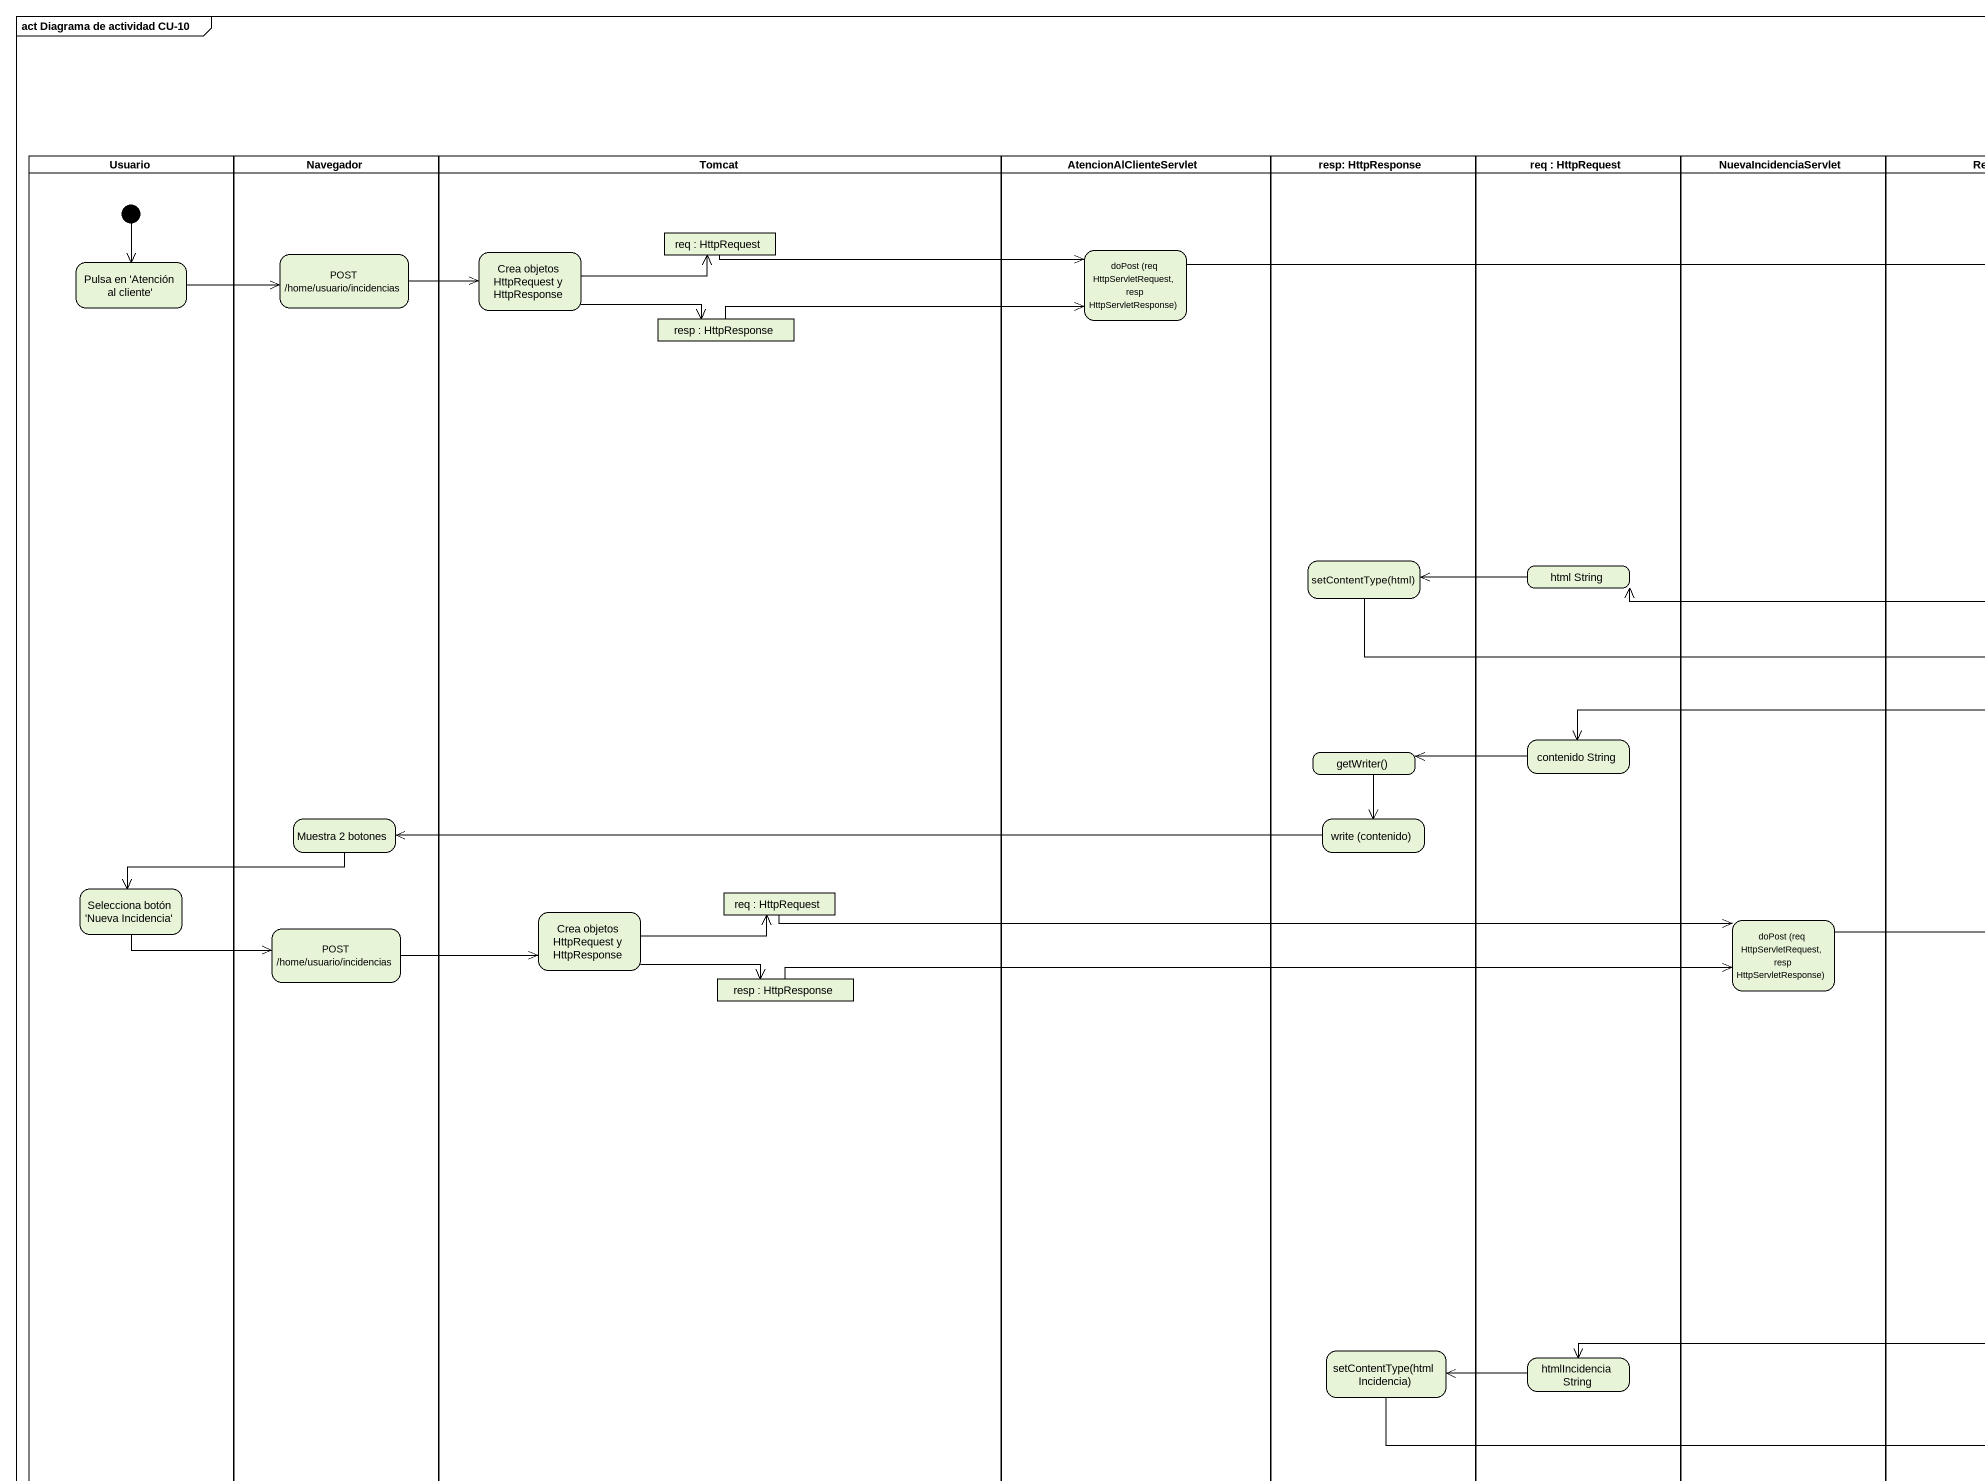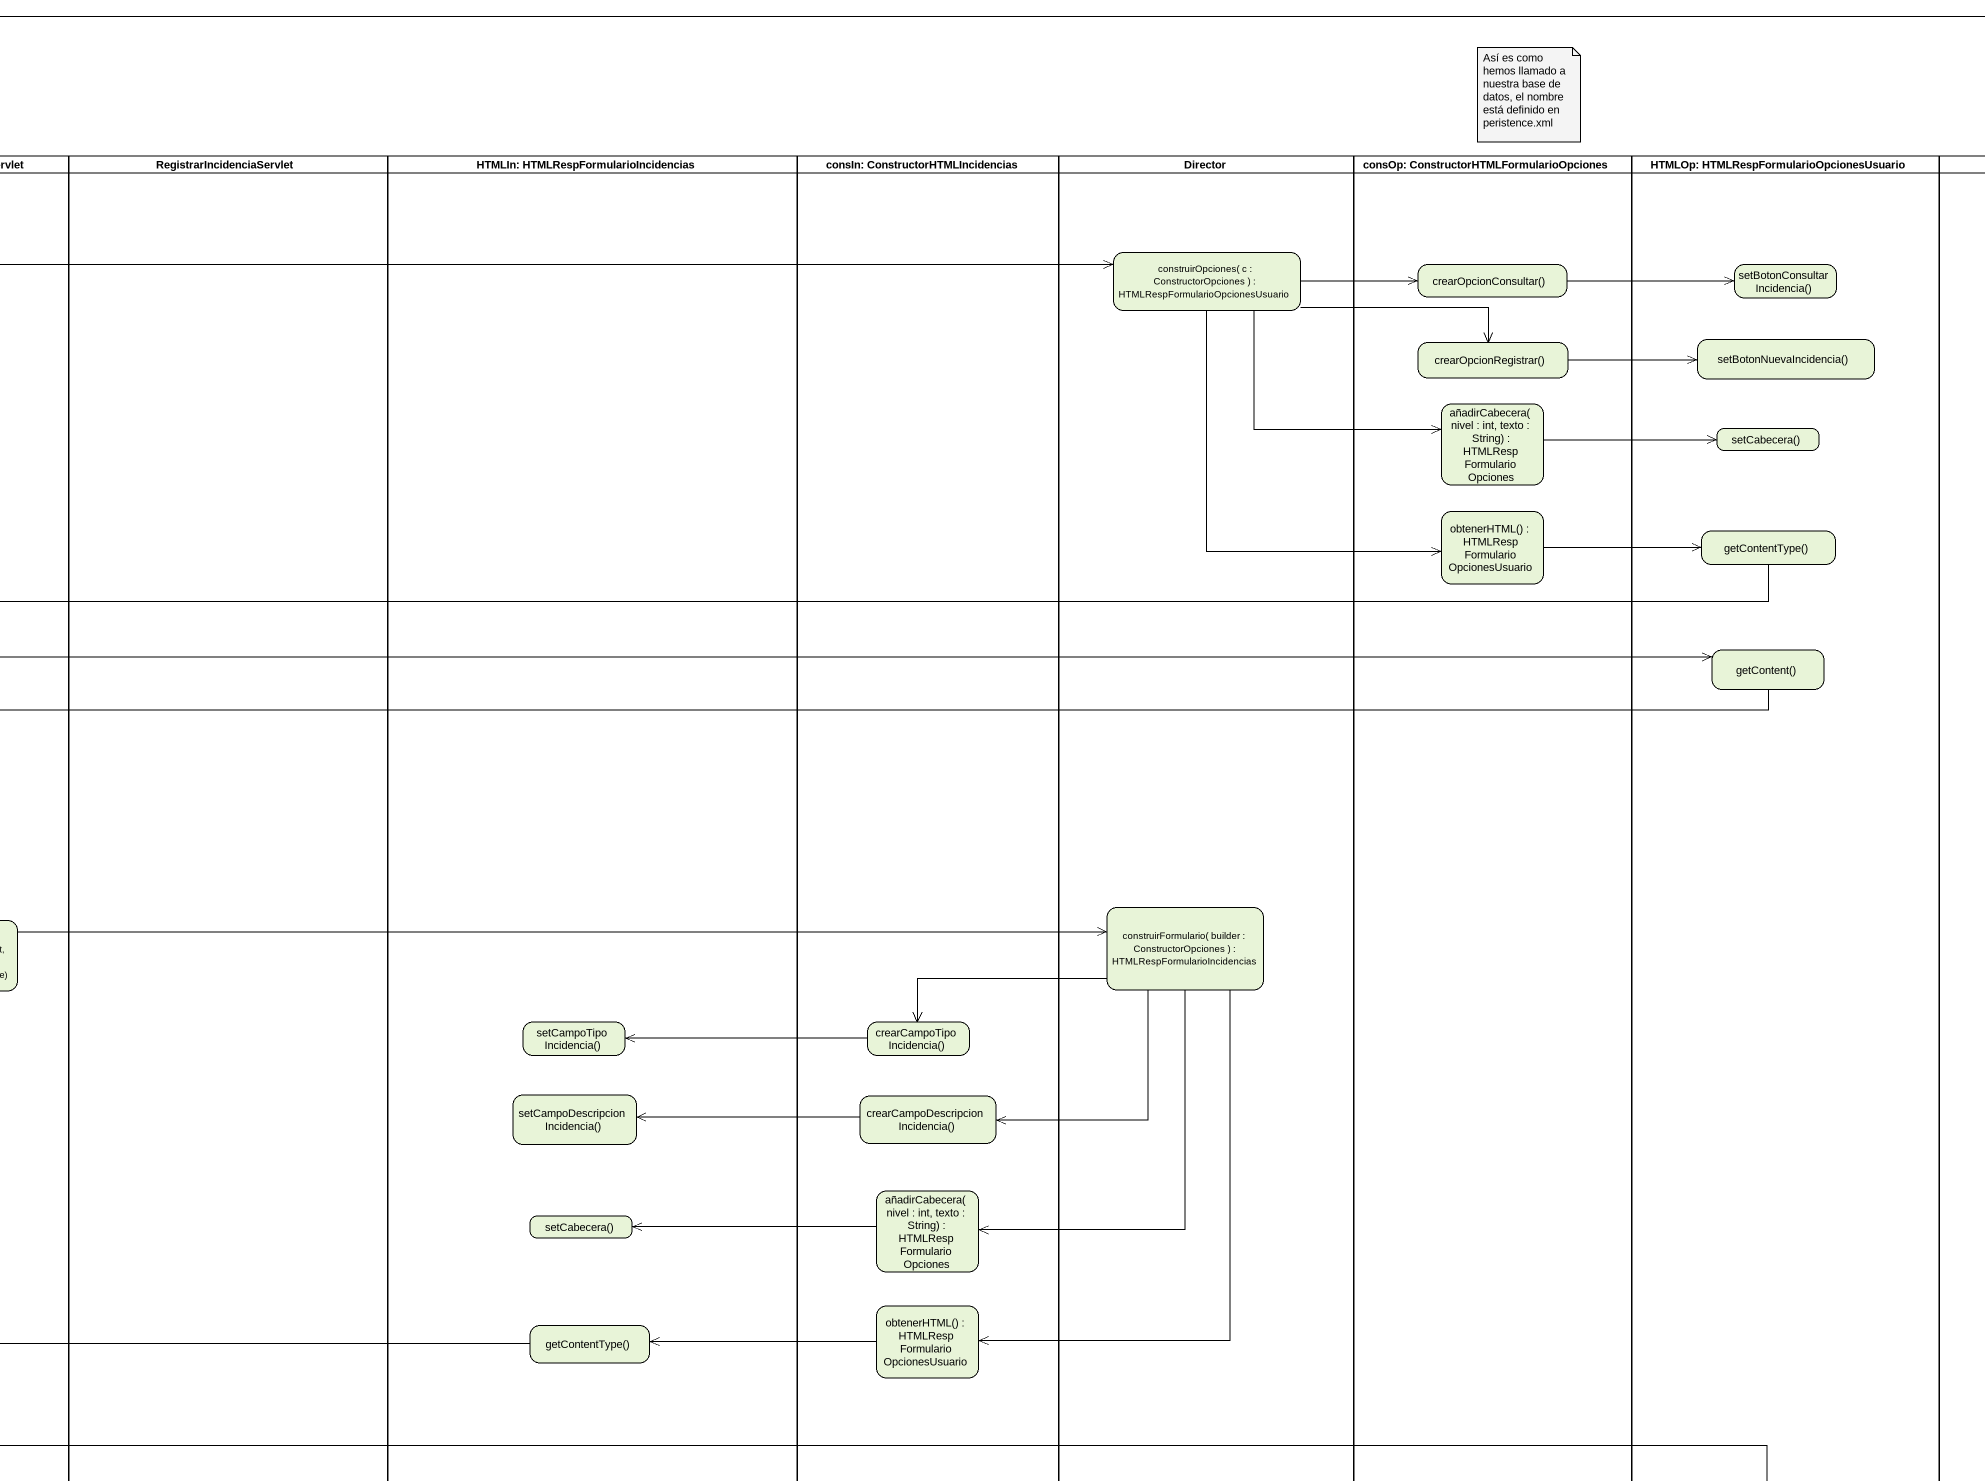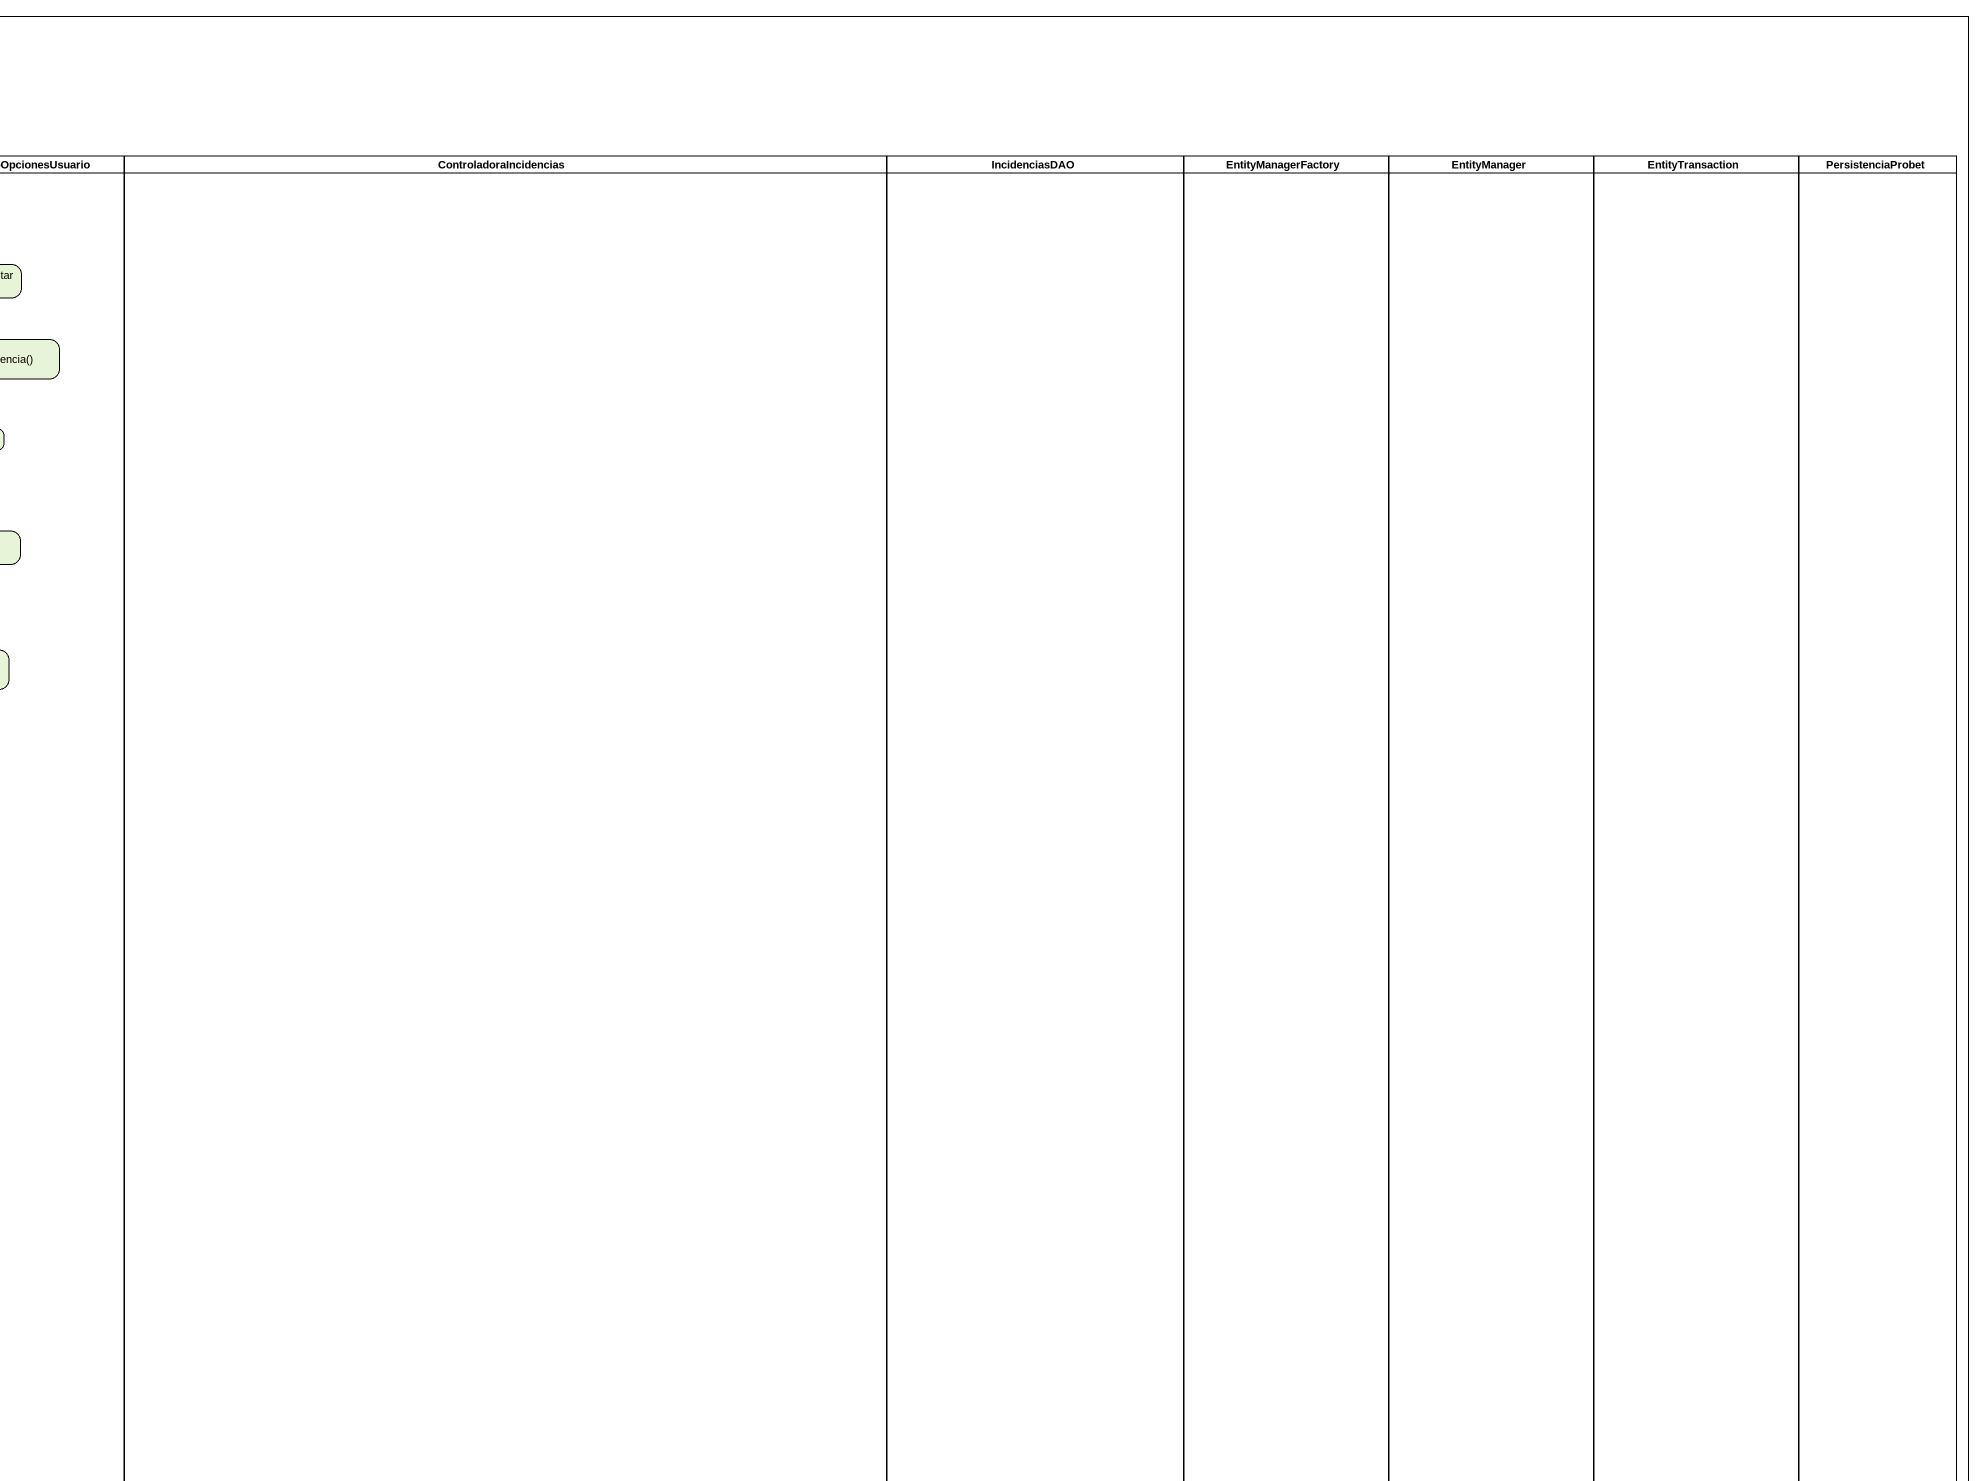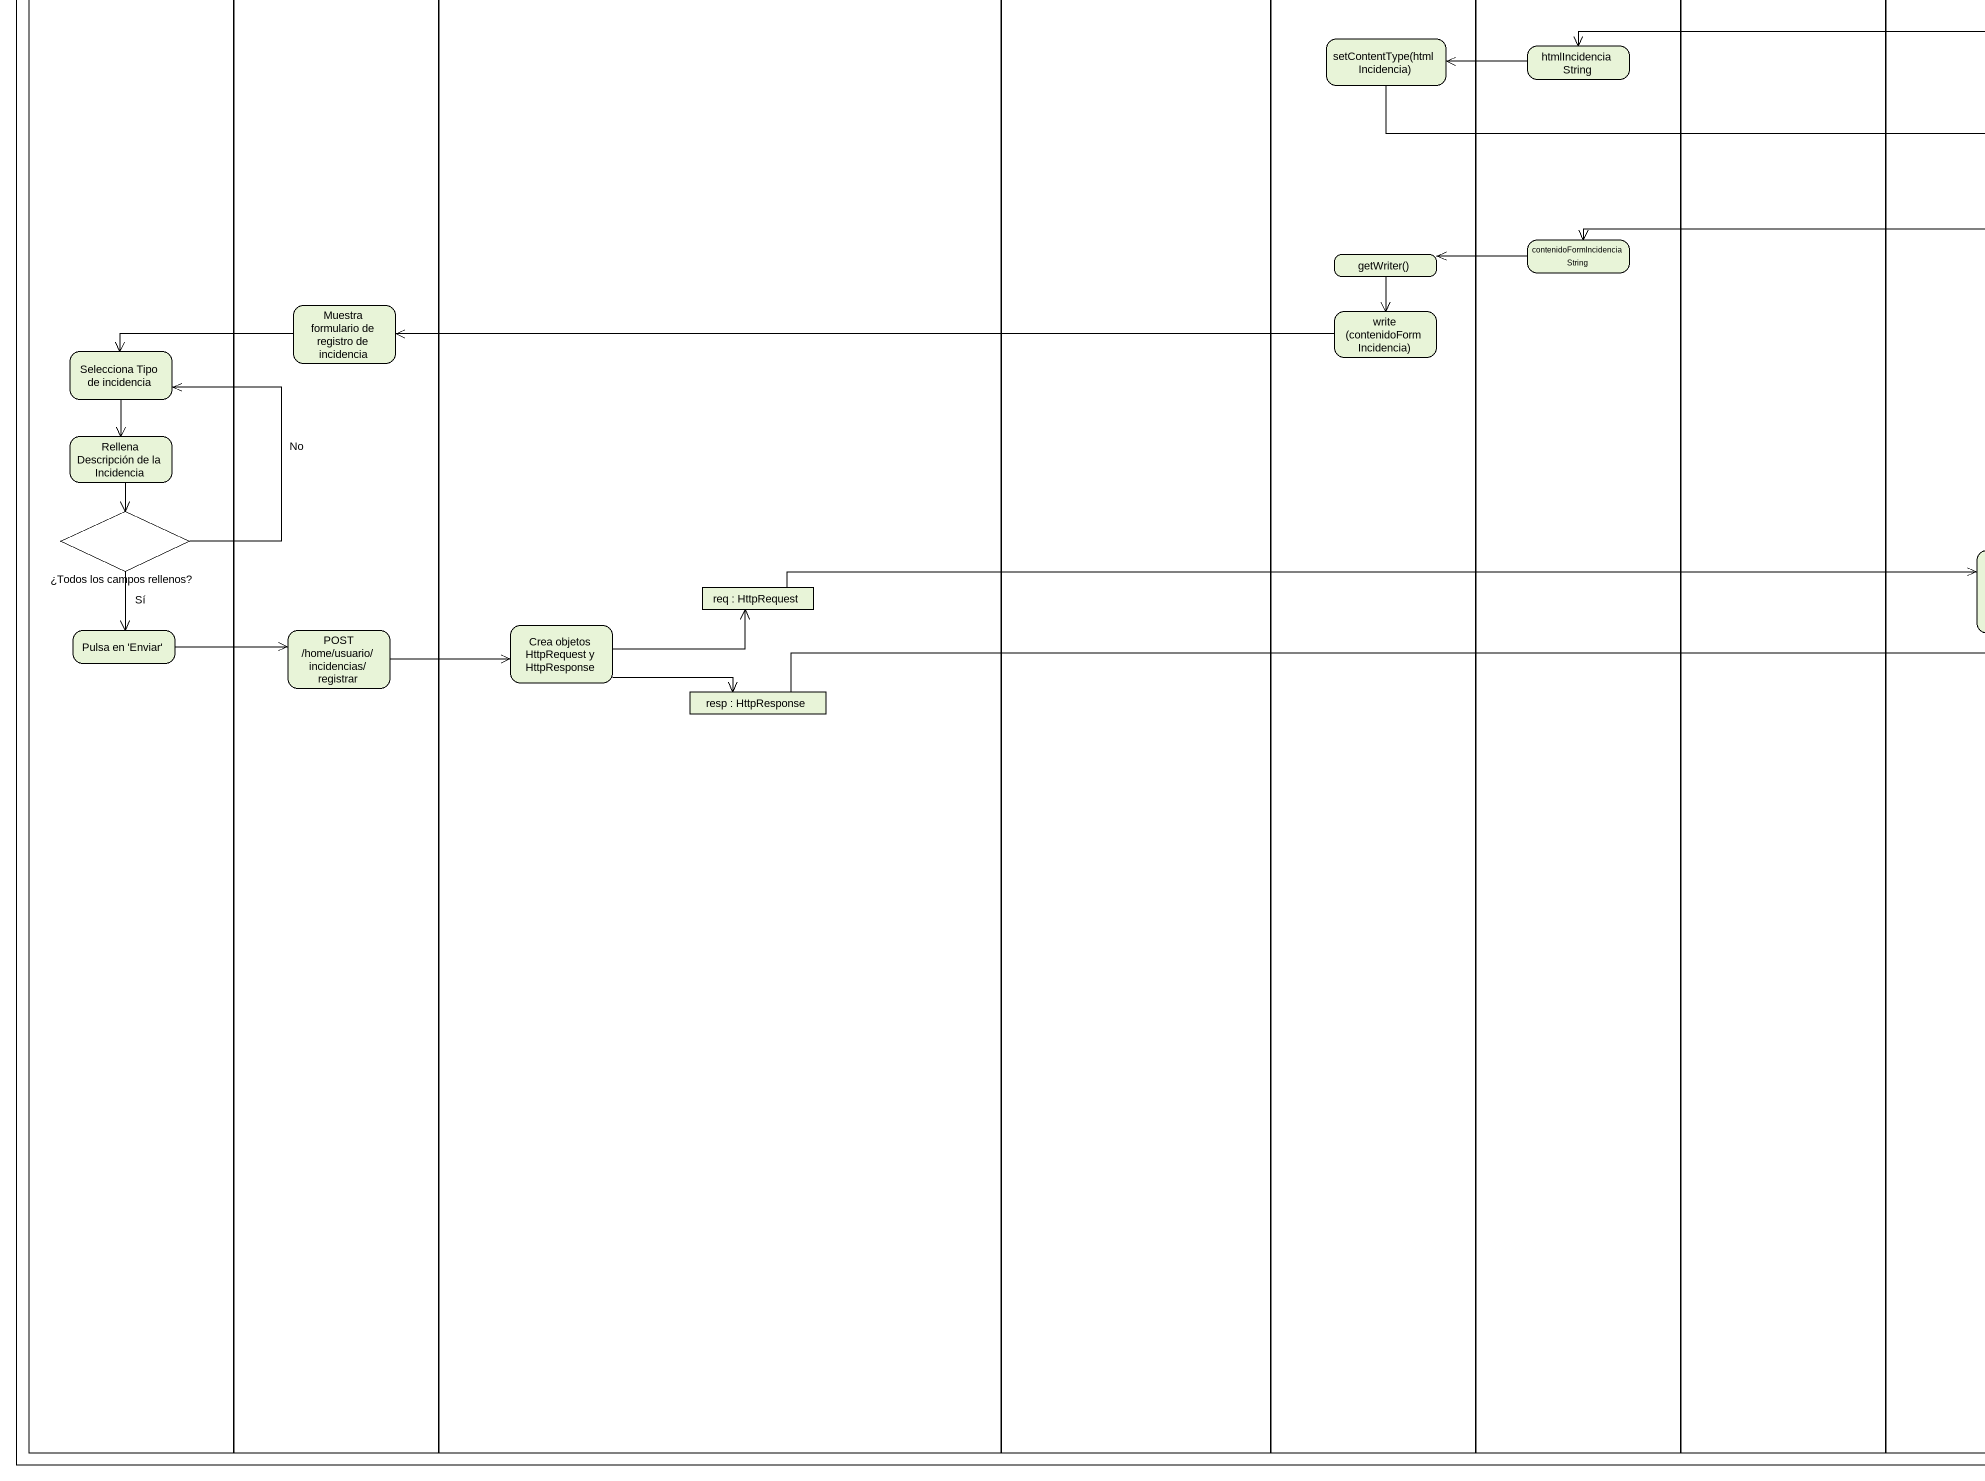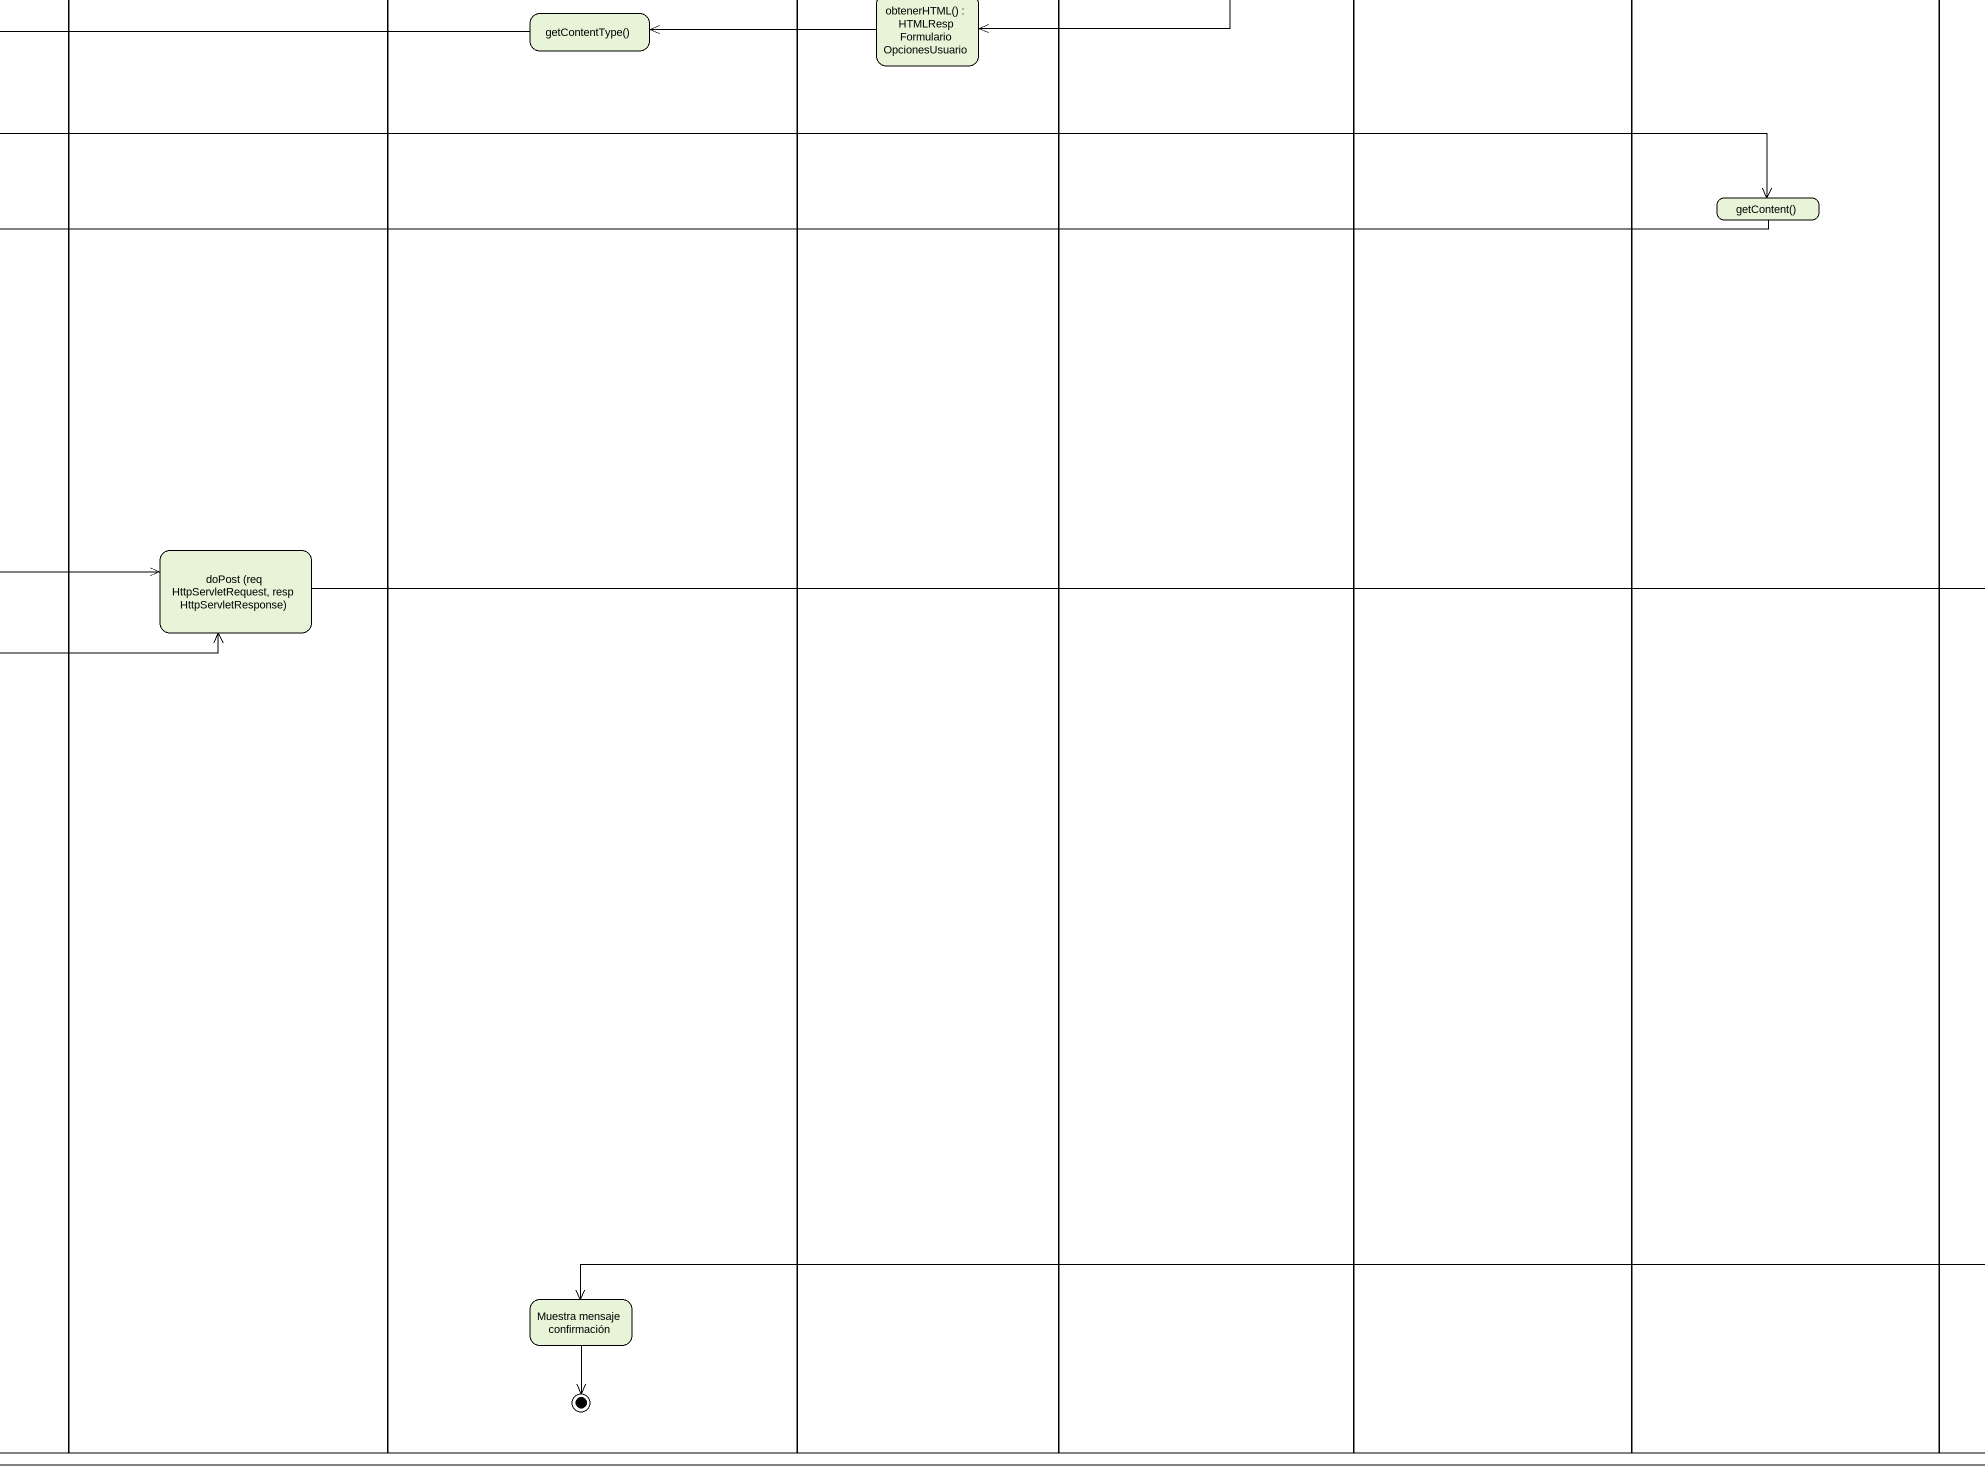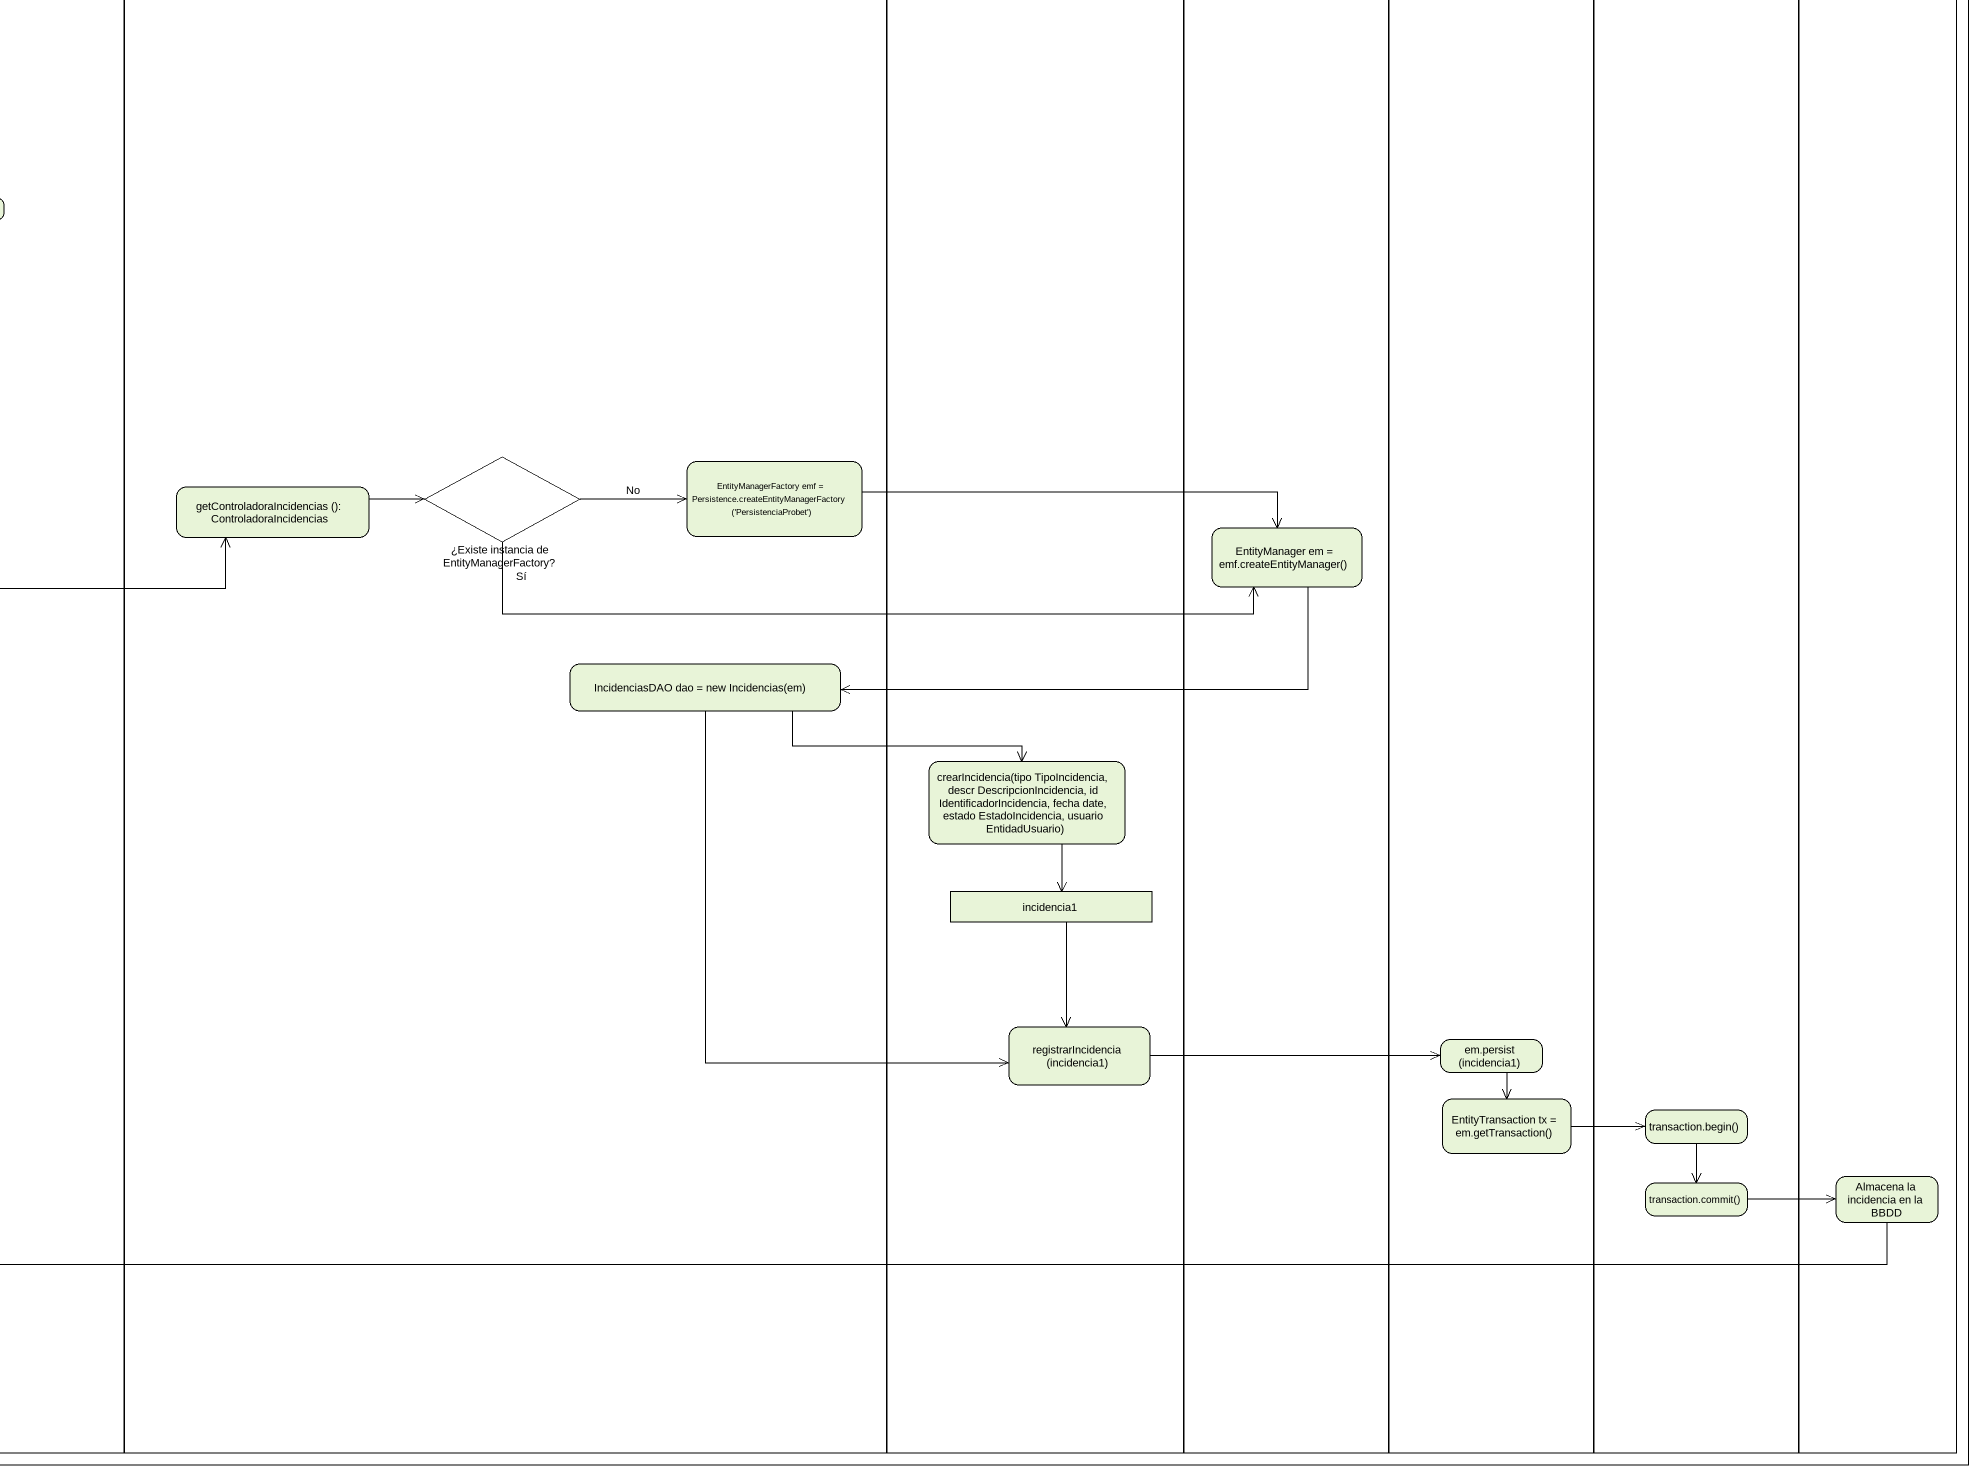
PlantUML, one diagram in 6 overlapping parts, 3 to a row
@startuml
mainframe act Diagrama de actividad CU-10
hide empty description
state Usuario <<partition>> {
  state "Pulsa en 'Atención al cliente'" as Pulsa_en_Atención_al_cliente
  state "Selecciona botón 'Nueva Incidencia'" as Selecciona_botón_Nueva
  state "Selecciona Tipo de incidencia" as Selecciona_Tipo_de
  state "Rellena Descripción de la Incidencia" as Rellena_Descripción_de_la
  state "¿Todos los campos rellenos?" as Todos_los_campos_rellenos <<choice>>
  state "Pulsa en 'Enviar'" as Pulsa_en_Enviar
  [*] --> Pulsa_en_Atención_al_cliente
}
state Navegador <<partition>> {
  state "POST /home/usuario/incidencias" as POST_home_usuario
  state "Muestra 2 botones" as Muestra_2_botones
  state "POST /home/usuario/incidencias" as POST_home_usuario_2
  state "Muestra formulario de registro de incidencia" as Muestra_formulario_de
  state "POST /home/usuario/incidencias/registrar" as POST_home_usuario_3
}
state Tomcat <<partition>> {
  state "req : HttpRequest" as req <<object>>
  state "Crea objetos HttpRequest y HttpResponse" as Crea_objetos_HttpRequest_y
  state "resp : HttpResponse" as resp <<object>>
  state "req : HttpRequest" as req_2 <<object>>
  state "Crea objetos HttpRequest y HttpResponse" as Crea_objetos_HttpRequest_y_2
  state "resp : HttpResponse" as resp_2 <<object>>
  state "req : HttpRequest" as req_3 <<object>>
  state "Crea objetos HttpRequest y HttpResponse" as Crea_objetos_HttpRequest_y_3
  state "resp : HttpResponse" as resp_3 <<object>>
}
state AtencionAlClienteServlet <<partition>> {
  state "doPost (req HttpServletRequest, resp HttpServletResponse)" as doPost_req
}
state "resp: HttpResponse" as resp_HttpResponse <<partition>> {
  state "setContentType(html)" as setContentType_html
  state "getWriter()" as getWriter
  state "write (contenido)" as write_contenido
  state "setContentType(htmlIncidencia)" as setContentType
  state "getWriter()" as getWriter_2
  state "write (contenidoFormIncidencia)" as write_contenidoFormIncidenci
}
state "req : HttpRequest" as req_HttpRequest <<partition>> {
  state "html String" as html_String
  state "contenido String" as contenido_String
  state "htmlIncidencia String" as htmlIncidencia_String
  state "contenidoFormIncidencia String" as contenidoFormIncidencia
}
state NuevaIncidenciaServlet <<partition>> {
  state "doPost (req HttpServletRequest, resp HttpServletResponse)" as doPost_req_2
}
state RegistrarIncidenciaServlet <<partition>> {
  state "doPost (req HttpServletRequest, resp HttpServletResponse)" as doPost_req_3
}
state "HTMLIn: HTMLRespFormularioIncidencias" as HTMLIn_HTMLRespFormularioInc <<partition>> {
  state "setCampoTipoIncidencia()" as setCampoTipoIncidencia
  state "setCampoDescripcionIncidencia()" as setCampoDescripcionIncidenci
  state "setCabecera()" as setCabecera_2
  state "getContentType()" as getContentType_2
  state "Muestra mensaje confirmación" as Muestra_mensaje_confirmación
  Muestra_mensaje_confirmación --> [*]
}
state "consIn: ConstructorHTMLIncidencias" as consIn_ConstructorHTMLIncide <<partition>> {
  state "crearCampoTipoIncidencia()" as crearCampoTipoIncidencia
  state "crearCampoDescripcionIncidencia()" as crearCampoDescripcionInciden
  state "añadirCabecera(nivel : int, texto : String) : HTMLRespFormularioOpciones" as añadirCabecera_nivel_int_2
  state "obtenerHTML() : HTMLRespFormularioOpcionesUsuario" as obtenerHTML_2
}
state Director <<partition>> {
  state "construirOpciones( c : ConstructorOpciones ) : HTMLRespFormularioOpcionesUsuario" as construirOpciones_c
  state "construirFormulario( builder : ConstructorOpciones ) : HTMLRespFormularioIncidencias" as construirFormulario_builder
}
state "consOp: ConstructorHTMLFormularioOpciones" as consOp_ConstructorHTMLFormul <<partition>> {
  state "crearOpcionConsultar()" as crearOpcionConsultar
  state "crearOpcionRegistrar()" as crearOpcionRegistrar
  state "añadirCabecera(nivel : int, texto : String) : HTMLRespFormularioOpciones" as añadirCabecera_nivel_int
  state "obtenerHTML() : HTMLRespFormularioOpcionesUsuario" as obtenerHTML
}
state "HTMLOp: HTMLRespFormularioOpcionesUsuario" as HTMLOp_HTMLRespFormularioOpc <<partition>> {
  state "setBotonConsultarIncidencia()" as setBotonConsultarIncidencia
  state "setBotonNuevaIncidencia()" as setBotonNuevaIncidencia
  state "setCabecera()" as setCabecera
  state "getContentType()" as getContentType
  state "getContent()" as getContent
  state "getContent()" as getContent_2
}
state ControladoraIncidencias <<partition>> {
  state "¿Existe instancia de EntityManagerFactory?" as Existe_instancia_de <<choice>>
  state "getControladoraIncidencias (): ControladoraIncidencias" as getControladoraIncidencias
  state "EntityManagerFactory emf = Persistence.createEntityManagerFactory ('PersistenciaProbet')" as EntityManagerFactory_emf
  state "IncidenciasDAO dao = new Incidencias(em)" as IncidenciasDAO_dao_new
}
state IncidenciasDAO <<partition>> {
  state "crearIncidencia(tipo TipoIncidencia, descr DescripcionIncidencia, id IdentificadorIncidencia, fecha date, estado EstadoIncidencia, usuario EntidadUsuario)" as crearIncidencia_tipo
  state incidencia1 <<object>>
  state "registrarIncidencia (incidencia1)" as registrarIncidencia
}
state EntityManagerFactory <<partition>> {
  state "EntityManager em = emf.createEntityManager()" as EntityManager_em_emf
}
state EntityManager <<partition>> {
  state "em.persist (incidencia1)" as em_persist_incidencia1
  state "EntityTransaction tx = em.getTransaction()" as EntityTransaction_tx_em
}
state EntityTransaction <<partition>> {
  state "transaction.begin()" as transaction_begin
  state "transaction.commit()" as transaction_commit
}
state PersistenciaProbet <<partition>> {
  state "Almacena la incidencia en la BBDD" as Almacena_la_incidencia_en
}
req -right-> doPost_req
Pulsa_en_Atención_al_cliente -right-> POST_home_usuario
POST_home_usuario -right-> Crea_objetos_HttpRequest_y
Crea_objetos_HttpRequest_y -right-> req
Crea_objetos_HttpRequest_y -right-> resp
doPost_req -right-> construirOpciones_c
construirOpciones_c -right-> crearOpcionConsultar
construirOpciones_c -right-> crearOpcionRegistrar
construirOpciones_c -right-> añadirCabecera_nivel_int
construirOpciones_c --> obtenerHTML
crearOpcionConsultar -right-> setBotonConsultarIncidencia
resp -right-> doPost_req
crearOpcionRegistrar -right-> setBotonNuevaIncidencia
añadirCabecera_nivel_int -right-> setCabecera
obtenerHTML -right-> getContentType
setContentType_html -right-> getContent
html_String -left-> setContentType_html
getContentType -left-> html_String
getContent -left-> contenido_String
getWriter --> write_contenido
contenido_String -left-> getWriter
Muestra_2_botones -left-> Selecciona_botón_Nueva
write_contenido -left-> Muestra_2_botones
Selecciona_botón_Nueva -right-> POST_home_usuario_2
req_2 -right-> doPost_req_2
POST_home_usuario_2 -right-> Crea_objetos_HttpRequest_y_2
Crea_objetos_HttpRequest_y_2 -right-> req_2
Crea_objetos_HttpRequest_y_2 -right-> resp_2
doPost_req_2 -right-> construirFormulario_builder
construirFormulario_builder -left-> crearCampoTipoIncidencia
construirFormulario_builder --> crearCampoDescripcionInciden
construirFormulario_builder --> añadirCabecera_nivel_int_2
construirFormulario_builder --> obtenerHTML_2
resp_2 -right-> doPost_req_2
crearCampoTipoIncidencia -left-> setCampoTipoIncidencia
crearCampoDescripcionInciden -left-> setCampoDescripcionIncidenci
añadirCabecera_nivel_int_2 -left-> setCabecera_2
obtenerHTML_2 -left-> getContentType_2
setContentType -right-> getContent_2
getContentType_2 -left-> htmlIncidencia_String
htmlIncidencia_String -left-> setContentType
getContent_2 -left-> contenidoFormIncidencia
getWriter_2 --> write_contenidoFormIncidenci
contenidoFormIncidencia -left-> getWriter_2
Muestra_formulario_de -left-> Selecciona_Tipo_de
write_contenidoFormIncidenci -left-> Muestra_formulario_de
Selecciona_Tipo_de --> Rellena_Descripción_de_la
Rellena_Descripción_de_la --> Todos_los_campos_rellenos
Existe_instancia_de -right-> EntityManagerFactory_emf : No
Existe_instancia_de -right-> EntityManager_em_emf : Sí
getControladoraIncidencias -right-> Existe_instancia_de
EntityManagerFactory_emf -right-> EntityManager_em_emf
Todos_los_campos_rellenos -up-> Selecciona_Tipo_de : No
Todos_los_campos_rellenos --> Pulsa_en_Enviar : Sí
doPost_req_3 -right-> getControladoraIncidencias
EntityManager_em_emf -left-> IncidenciasDAO_dao_new
req_3 -right-> doPost_req_3
Pulsa_en_Enviar -right-> POST_home_usuario_3
POST_home_usuario_3 -right-> Crea_objetos_HttpRequest_y_3
Crea_objetos_HttpRequest_y_3 -right-> req_3
Crea_objetos_HttpRequest_y_3 -right-> resp_3
IncidenciasDAO_dao_new -right-> crearIncidencia_tipo
IncidenciasDAO_dao_new --> registrarIncidencia
resp_3 -right-> doPost_req_3
crearIncidencia_tipo --> incidencia1
incidencia1 --> registrarIncidencia
registrarIncidencia -right-> em_persist_incidencia1
em_persist_incidencia1 --> EntityTransaction_tx_em
EntityTransaction_tx_em -right-> transaction_begin
transaction_begin --> transaction_commit
transaction_commit -right-> Almacena_la_incidencia_en
Almacena_la_incidencia_en -left-> Muestra_mensaje_confirmación
note as N1
  Así es como hemos llamado a nuestra base de datos, el nombre está definido en peristence.xml
end note
@enduml
